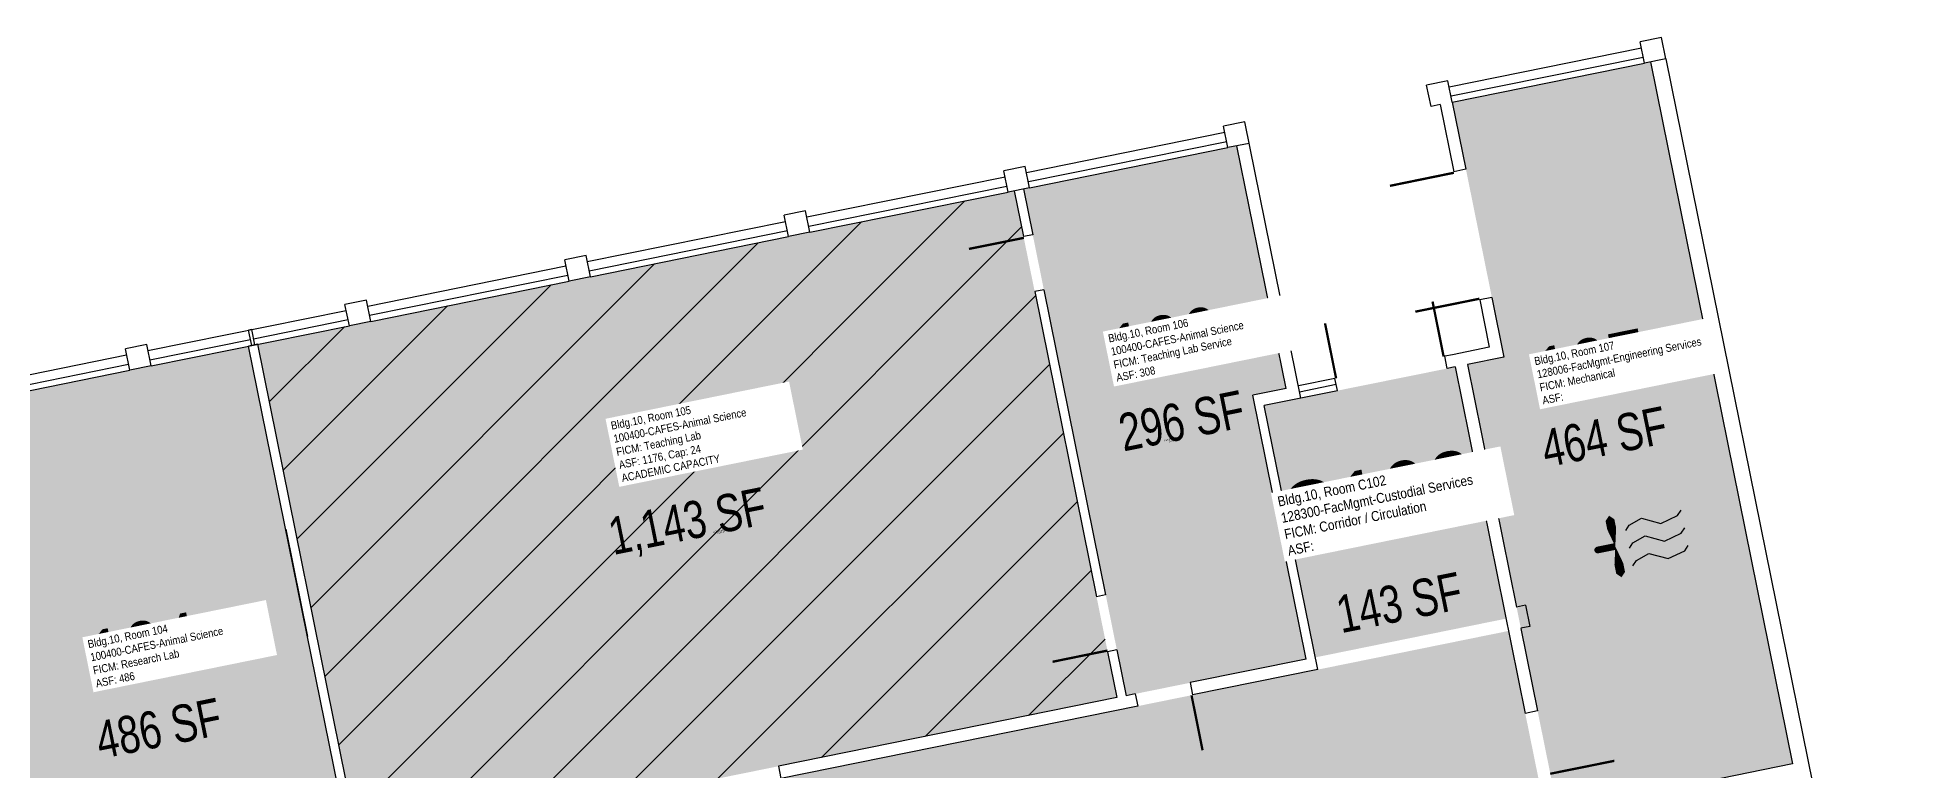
# Model space of a CAD drawing. Header units: inches. Extents: x 69210405 to 69213239, y 27678837 to 27683194.
# Drawn here: x 69211899 to 69213100, y 27682723 to 27683194 of the extents above; entities that cross this region are included whole.
import ezdxf
from ezdxf.enums import TextEntityAlignment as Align

# ---------------------------------------------------------------- set-up
doc = ezdxf.new("R2010")
doc.units = ezdxf.units.IN
doc.header["$LTSCALE"] = 0.25
doc.header["$MEASUREMENT"] = 0
doc.layers.get('0').update_dxf_attribs({"linetype": 'CONTINUOUS'})
for name, color, linetype in [('A-DOOR', 2, 'CONTINUOUS'), ('A-GLAZ', 1, 'CONTINUOUS'), ('A-IDEN-ICON', 4, 'CONTINUOUS'), ('A-IDEN-RNUM', 7, 'CONTINUOUS'), ('A-IDEN-SNUM', 4, 'CONTINUOUS'), ('A-IDEN-VNUM', 4, 'CONTINUOUS'), ('A-WALL', 5, 'CONTINUOUS'), ('AREA-TEXT', 3, 'CONTINUOUS'), ('Rooms-Capacity', 4, 'CONTINUOUS'), ('Rooms-Category-Color', 7, 'CONTINUOUS'), ('Rooms-College-Color', 7, 'CONTINUOUS'), ('Rooms-Department-Color', 7, 'CONTINUOUS'), ('Rooms-Division-Color', 7, 'CONTINUOUS'), ('Rooms-Information', 7, 'CONTINUOUS')]:
    doc.layers.add(name, color=color, linetype=linetype)
doc.styles.add('CP_AREA', font='arial.ttf', dxfattribs={"height": 15})
doc.styles.add('CP_ROOMSNUMBER', font='arial.ttf', dxfattribs={"height": 1})
doc.styles.add('CP_ROOMVNUMBER', font='arial.ttf', dxfattribs={"width": 0.85, "height": 0.075})

# ---------------------------------------------------------------- blocks, each defined once
blk = doc.blocks.new('CPMECH')
at = {"color": 0, "linetype": 'ByBlock'}
for p, q in [((0.015, 0.035), (0.045, 0.045)), ((0.045, 0.045), (0.085, 0.025)), ((0.125, 0.035), (0.135, 0.045)), ((0.005, 0.025), (0.015, 0.035)), ((0.015, -0.005), (0.045, 0.005)), ((0.045, 0.005), (0.085, -0.015)), ((0.085, 0.025), (0.125, 0.035)), ((0.125, -0.005), (0.135, 0.005)), ((0.005, -0.015), (0.015, -0.005)), ((0.015, -0.045), (0.045, -0.035)), ((0.045, -0.035), (0.085, -0.055)), ((0.085, -0.015), (0.125, -0.005)), ((0.125, -0.045), (0.135, -0.035)), ((0.005, -0.055), (0.015, -0.045)), ((0.085, -0.055), (0.125, -0.045))]:
    blk.add_line(p, q, dxfattribs=at)
for points in [[(-0.025, -0.005, 0, 0.02, 0), (-0.025, 0.035, 0.02, 0.02, 0), (-0.025, 0.055, 0.02, 0, 0), (-0.025, 0.065, 0, 0, 0)], [(-0.025, -0.005, 0, 0.02, 0), (-0.025, -0.045, 0.02, 0.02, 0), (-0.025, -0.065, 0.02, 0, 0), (-0.025, -0.075, 0, 0, 0)]]:
    blk.add_lwpolyline(points, format="xyseb", dxfattribs=at)
at = {"color": 0, "linetype": 'ByBlock', "const_width": 0.015}
blk.add_lwpolyline([(-0.025, -0.005), (-0.065, -0.005)], dxfattribs=at)
at = {"color": 0, "linetype": 'ByBlock', "const_width": 0.0075}
blk.add_lwpolyline([(-0.0682, -0.0069, 1), (-0.0618, -0.0031, 1)], format="xyb", close=True, dxfattribs=at)

msp = doc.modelspace()

# ---------------------------------------------------------------- hatches: boundary and pattern name
at = {"layer": 'Rooms-Capacity'}
h = msp.add_hatch(dxfattribs=at)
h.set_pattern_fill('ANSI31', color=256, scale=300, style=0)
h.set_pattern_definition([(45, (0, 0), (-26.516504294, 26.516504294), [])])
h.paths.add_polyline_path([(69212106.6, 27682671.5), (69212592.8, 27682770), (69212526.8, 27683095.4), (69212522.9, 27683094.6), (69212395.5, 27683068.8), (69212381.8, 27683066), (69212254.4, 27683040.2), (69212240.7, 27683037.4), (69212113.3, 27683011.6), (69212099.5, 27683008.8), (69212040.7, 27682996.9)])
at = {"layer": 'Rooms-Category-Color', "true_color": 0xadadad}
for points in [[(69212935.7, 27683178.2), (69212931.8, 27683177.4), (69212808.3, 27683152.4), (69212835.1, 27683020.1), (69212841.5, 27682988.7), (69212818, 27682983.9), (69212876.2, 27682696.8), (69213027, 27682727.4)], [(69212810.1, 27682982.4), (69212805, 27682981.3), (69212734.5, 27682967.1), (69212734.5, 27682967), (69212711, 27682962.2), (69212710.9, 27682962.3), (69212687.4, 27682957.5), (69212720.2, 27682795.8), (69212842.8, 27682820.7)], [(69211038.4, 27682122.3), (69211056, 27682125.9), (69211040.9, 27682200.4), (69211023.3, 27682196.8), (69211016.2, 27682232.1), (69211035.8, 27682236.1), (69211022.6, 27682300.8), (69211136.3, 27682323.8), (69211134.7, 27682331.7), (69211209.2, 27682346.8), (69212111.9, 27682529.7), (69212115.6, 27682511.6), (69212139.1, 27682516.3), (69212135.4, 27682534.5), (69212751, 27682659.2), (69212748.7, 27682671), (69212868.3, 27682695.2), (69212844.4, 27682812.8), (69210740, 27682386.4), (69210755.5, 27682309.9), (69210759.4, 27682310.7), (69210781.7, 27682200.9), (69210788.4, 27682167.6), (69210906, 27682191.4), (69211007.7, 27681689.7), (69211007.7, 27681689.7), (69211282.6, 27680333.3), (69211159.1, 27680308.2), (69211159.9, 27680304.3), (69211105, 27680293.2), (69211118.5, 27680226.5), (69211173.4, 27680237.6), (69211174.2, 27680233.7), (69211268.3, 27680252.8), (69211272.8, 27680230.2), (69211302.2, 27680236.2), (69211553.2, 27678997.7), (69211666.9, 27679020.8)]]:
    msp.add_hatch(color=253, dxfattribs=at).paths.add_polyline_path(points)
at = {"layer": 'Rooms-Category-Color', "true_color": 0xe3f498}
for points in [[(69212680, 27682964.2), (69212701.5, 27682968.5), (69212669.9, 27683124.4), (69212664.1, 27683123.2), (69212536.6, 27683097.4), (69212532.7, 27683096.6), (69212598.7, 27682771.2), (69212714.3, 27682794.6)], [(69212106.6, 27682671.5), (69212592.8, 27682770), (69212526.8, 27683095.4), (69212522.9, 27683094.6), (69212395.5, 27683068.8), (69212381.8, 27683066), (69212254.4, 27683040.2), (69212240.7, 27683037.4), (69212113.3, 27683011.6), (69212099.5, 27683008.8), (69212040.7, 27682996.9)], [(69211828, 27682953.8), (69212034.8, 27682995.7), (69212100.8, 27682670.3), (69211893.9, 27682628.4)]]:
    msp.add_hatch(color=61, dxfattribs=at).paths.add_polyline_path(points)
at = {"layer": 'Rooms-College-Color', "true_color": 0xadadad}
for points in [[(69212935.7, 27683178.2), (69212931.8, 27683177.4), (69212808.3, 27683152.4), (69212835.1, 27683020.1), (69212841.5, 27682988.7), (69212818, 27682983.9), (69212876.2, 27682696.8), (69213027, 27682727.4)], [(69212810.1, 27682982.4), (69212805, 27682981.3), (69212734.5, 27682967.1), (69212734.5, 27682967), (69212711, 27682962.2), (69212710.9, 27682962.3), (69212687.4, 27682957.5), (69212720.2, 27682795.8), (69212842.8, 27682820.7)], [(69211038.4, 27682122.3), (69211056, 27682125.9), (69211040.9, 27682200.4), (69211023.3, 27682196.8), (69211016.2, 27682232.1), (69211035.8, 27682236.1), (69211022.6, 27682300.8), (69211136.3, 27682323.8), (69211134.7, 27682331.7), (69211209.2, 27682346.8), (69212111.9, 27682529.7), (69212115.6, 27682511.6), (69212139.1, 27682516.3), (69212135.4, 27682534.5), (69212751, 27682659.2), (69212748.7, 27682671), (69212868.3, 27682695.2), (69212844.4, 27682812.8), (69210740, 27682386.4), (69210755.5, 27682309.9), (69210759.4, 27682310.7), (69210781.7, 27682200.9), (69210788.4, 27682167.6), (69210906, 27682191.4), (69211007.7, 27681689.7), (69211007.7, 27681689.7), (69211282.6, 27680333.3), (69211159.1, 27680308.2), (69211159.9, 27680304.3), (69211105, 27680293.2), (69211118.5, 27680226.5), (69211173.4, 27680237.6), (69211174.2, 27680233.7), (69211268.3, 27680252.8), (69211272.8, 27680230.2), (69211302.2, 27680236.2), (69211553.2, 27678997.7), (69211666.9, 27679020.8)]]:
    msp.add_hatch(color=253, dxfattribs=at).paths.add_polyline_path(points)
at = {"layer": 'Rooms-College-Color', "true_color": 0xe3c5e1}
for points in [[(69212680, 27682964.2), (69212701.5, 27682968.5), (69212669.9, 27683124.4), (69212664.1, 27683123.2), (69212536.6, 27683097.4), (69212532.7, 27683096.6), (69212598.7, 27682771.2), (69212714.3, 27682794.6)], [(69212106.6, 27682671.5), (69212592.8, 27682770), (69212526.8, 27683095.4), (69212522.9, 27683094.6), (69212395.5, 27683068.8), (69212381.8, 27683066), (69212254.4, 27683040.2), (69212240.7, 27683037.4), (69212113.3, 27683011.6), (69212099.5, 27683008.8), (69212040.7, 27682996.9)], [(69211828, 27682953.8), (69212034.8, 27682995.7), (69212100.8, 27682670.3), (69211893.9, 27682628.4)]]:
    msp.add_hatch(color=254, dxfattribs=at).paths.add_polyline_path(points)
at = {"layer": 'Rooms-Department-Color', "true_color": 0xacacac}
for points in [[(69212935.7, 27683178.2), (69212931.8, 27683177.4), (69212808.3, 27683152.4), (69212835.1, 27683020.1), (69212841.5, 27682988.7), (69212818, 27682983.9), (69212876.2, 27682696.8), (69213027, 27682727.4)], [(69212810.1, 27682982.4), (69212805, 27682981.3), (69212734.5, 27682967.1), (69212734.5, 27682967), (69212711, 27682962.2), (69212710.9, 27682962.3), (69212687.4, 27682957.5), (69212720.2, 27682795.8), (69212842.8, 27682820.7)], [(69211038.4, 27682122.3), (69211056, 27682125.9), (69211040.9, 27682200.4), (69211023.3, 27682196.8), (69211016.2, 27682232.1), (69211035.8, 27682236.1), (69211022.6, 27682300.8), (69211136.3, 27682323.8), (69211134.7, 27682331.7), (69211209.2, 27682346.8), (69212111.9, 27682529.7), (69212115.6, 27682511.6), (69212139.1, 27682516.3), (69212135.4, 27682534.5), (69212751, 27682659.2), (69212748.7, 27682671), (69212868.3, 27682695.2), (69212844.4, 27682812.8), (69210740, 27682386.4), (69210755.5, 27682309.9), (69210759.4, 27682310.7), (69210781.7, 27682200.9), (69210788.4, 27682167.6), (69210906, 27682191.4), (69211007.7, 27681689.7), (69211007.7, 27681689.7), (69211282.6, 27680333.3), (69211159.1, 27680308.2), (69211159.9, 27680304.3), (69211105, 27680293.2), (69211118.5, 27680226.5), (69211173.4, 27680237.6), (69211174.2, 27680233.7), (69211268.3, 27680252.8), (69211272.8, 27680230.2), (69211302.2, 27680236.2), (69211553.2, 27678997.7), (69211666.9, 27679020.8)]]:
    msp.add_hatch(color=253, dxfattribs=at).paths.add_polyline_path(points)
at = {"layer": 'Rooms-Department-Color', "true_color": 0xe3c5e1}
for points in [[(69212680, 27682964.2), (69212701.5, 27682968.5), (69212669.9, 27683124.4), (69212664.1, 27683123.2), (69212536.6, 27683097.4), (69212532.7, 27683096.6), (69212598.7, 27682771.2), (69212714.3, 27682794.6)], [(69212106.6, 27682671.5), (69212592.8, 27682770), (69212526.8, 27683095.4), (69212522.9, 27683094.6), (69212395.5, 27683068.8), (69212381.8, 27683066), (69212254.4, 27683040.2), (69212240.7, 27683037.4), (69212113.3, 27683011.6), (69212099.5, 27683008.8), (69212040.7, 27682996.9)], [(69211828, 27682953.8), (69212034.8, 27682995.7), (69212100.8, 27682670.3), (69211893.9, 27682628.4)]]:
    msp.add_hatch(color=254, dxfattribs=at).paths.add_polyline_path(points)
at = {"layer": 'Rooms-Division-Color', "true_color": 0xadadad}
for points in [[(69212935.7, 27683178.2), (69212931.8, 27683177.4), (69212808.3, 27683152.4), (69212835.1, 27683020.1), (69212841.5, 27682988.7), (69212818, 27682983.9), (69212876.2, 27682696.8), (69213027, 27682727.4)], [(69212810.1, 27682982.4), (69212805, 27682981.3), (69212734.5, 27682967.1), (69212734.5, 27682967), (69212711, 27682962.2), (69212710.9, 27682962.3), (69212687.4, 27682957.5), (69212720.2, 27682795.8), (69212842.8, 27682820.7)], [(69211038.4, 27682122.3), (69211056, 27682125.9), (69211040.9, 27682200.4), (69211023.3, 27682196.8), (69211016.2, 27682232.1), (69211035.8, 27682236.1), (69211022.6, 27682300.8), (69211136.3, 27682323.8), (69211134.7, 27682331.7), (69211209.2, 27682346.8), (69212111.9, 27682529.7), (69212115.6, 27682511.6), (69212139.1, 27682516.3), (69212135.4, 27682534.5), (69212751, 27682659.2), (69212748.7, 27682671), (69212868.3, 27682695.2), (69212844.4, 27682812.8), (69210740, 27682386.4), (69210755.5, 27682309.9), (69210759.4, 27682310.7), (69210781.7, 27682200.9), (69210788.4, 27682167.6), (69210906, 27682191.4), (69211007.7, 27681689.7), (69211007.7, 27681689.7), (69211282.6, 27680333.3), (69211159.1, 27680308.2), (69211159.9, 27680304.3), (69211105, 27680293.2), (69211118.5, 27680226.5), (69211173.4, 27680237.6), (69211174.2, 27680233.7), (69211268.3, 27680252.8), (69211272.8, 27680230.2), (69211302.2, 27680236.2), (69211553.2, 27678997.7), (69211666.9, 27679020.8)]]:
    msp.add_hatch(color=253, dxfattribs=at).paths.add_polyline_path(points)
at = {"layer": 'Rooms-Division-Color', "true_color": 0xe3c5e1}
for points in [[(69212680, 27682964.2), (69212701.5, 27682968.5), (69212669.9, 27683124.4), (69212664.1, 27683123.2), (69212536.6, 27683097.4), (69212532.7, 27683096.6), (69212598.7, 27682771.2), (69212714.3, 27682794.6)], [(69212106.6, 27682671.5), (69212592.8, 27682770), (69212526.8, 27683095.4), (69212522.9, 27683094.6), (69212395.5, 27683068.8), (69212381.8, 27683066), (69212254.4, 27683040.2), (69212240.7, 27683037.4), (69212113.3, 27683011.6), (69212099.5, 27683008.8), (69212040.7, 27682996.9)], [(69211828, 27682953.8), (69212034.8, 27682995.7), (69212100.8, 27682670.3), (69211893.9, 27682628.4)]]:
    msp.add_hatch(color=254, dxfattribs=at).paths.add_polyline_path(points)

# ---------------------------------------------------------------- linework, layer by layer
at = {"layer": 'A-DOOR'}
for points in [[(69212809.3, 27683107, 1.5, 1.5, 0), (69212768.2, 27683098.6, 0, 0, 0), (69212768, 27683099.4, 0, 0, 0.414214), (69212817.5, 27683066.6, 0, 0, 0.414214)], [(69212533, 27683065.2, 1.5, 1.5, 0), (69212497.7, 27683058.1, 0, 0, 0), (69212497.5, 27683058.8, 0, 0, 0.414214), (69212540, 27683030.7, 0, 0, 0.414214)], [(69212825.7, 27683026.1, 1.5, 1.5, 0), (69212784.5, 27683017.8, 0, 0, 0), (69212784.7, 27683017.1, 0, 0, -0.414214), (69212817.5, 27683066.6, 0, 0, -0.414214)], [(69212802.7, 27682989, 1.5, 1.5, 0), (69212795.6, 27683024.3, 0, 0, 0), (69212796.3, 27683024.5, 0, 0, 0.414214), (69212768.2, 27682982, 0, 0, 0.414214)], [(69212733.6, 27682975, 1.5, 1.5, 0), (69212726.5, 27683010.3, 0, 0, 0), (69212725.7, 27683010.2, 0, 0, -0.414214), (69212768.2, 27682982, 0, 0, -0.414214)], [(69212586.7, 27682800.2, 1.5, 1.5, 0), (69212551.4, 27682793, 0, 0, 0), (69212551.5, 27682792.3, 0, 0, -0.414214), (69212579.7, 27682834.7, 0, 0, -0.414214)], [(69212640.7, 27682771.5, 1.5, 1.5, 0), (69212647.8, 27682736.2, 0, 0, 0), (69212648.6, 27682736.4, 0, 0, -0.414214), (69212606.1, 27682764.5, 0, 0, -0.414214)], [(69212871.2, 27682721.1, 1.5, 1.5, 0), (69212912.4, 27682729.4, 0, 0, 0), (69212912.5, 27682728.7, 0, 0, 0.414214), (69212863, 27682761.5, 0, 0, 0.414214)]]:
    msp.add_lwpolyline(points, format="xyseb", dxfattribs=at)
at = {"layer": 'A-GLAZ'}
for p, q in [((69212806.3, 27683162.2), (69212929.8, 27683187.2)), ((69212807.5, 27683156.3), (69212931, 27683181.3)), ((69212808.3, 27683152.4), (69212931.8, 27683177.4)), ((69212534.7, 27683107.2), (69212662.1, 27683133)), ((69212535.9, 27683101.3), (69212663.3, 27683127.1)), ((69212536.6, 27683097.4), (69212664.1, 27683123.2)), ((69212393.5, 27683078.6), (69212520.9, 27683104.4)), ((69212394.7, 27683072.7), (69212522.1, 27683098.5)), ((69212395.5, 27683068.8), (69212522.9, 27683094.6)), ((69212252.4, 27683050), (69212379.8, 27683075.8)), ((69212253.6, 27683044.1), (69212381, 27683069.9)), ((69212254.4, 27683040.2), (69212381.8, 27683066)), ((69212111.3, 27683021.4), (69212238.7, 27683047.2)), ((69212112.5, 27683015.5), (69212239.9, 27683041.3)), ((69212113.3, 27683011.6), (69212240.7, 27683037.4)), ((69211970.1, 27682992.8), (69212097.5, 27683018.6)), ((69211972.1, 27682983), (69212099.5, 27683008.8)), ((69212038, 27683000.4), (69212098.7, 27683012.7)), ((69211971.3, 27682986.9), (69212036, 27683000)), ((69211829, 27682964.2), (69211956.4, 27682990)), ((69211830.2, 27682958.3), (69211957.6, 27682984.1)), ((69211831, 27682954.4), (69211958.4, 27682980.2)), ((69212732.9, 27682974.9), (69212709.4, 27682970.1)), ((69212733.7, 27682971), (69212710.1, 27682966.2)), ((69212734.5, 27682967), (69212711, 27682962.2))]:
    msp.add_line(p, q, dxfattribs=at)
at = {"layer": 'A-WALL'}
for p, q in [((69212942.7, 27683193.9), (69212929, 27683191.1)), ((69212931.8, 27683177.4), (69212929, 27683191.1)), ((69212945.5, 27683180.2), (69212942.7, 27683193.9)), ((69212945.5, 27683180.2), (69212931.8, 27683177.4)), ((69212935.7, 27683178.2), (69213027, 27682727.4)), ((69212945.5, 27683180.2), (69213099.6, 27682419.7)), ((69212805.5, 27683166.1), (69212791.8, 27683163.3)), ((69212794.6, 27683149.6), (69212791.8, 27683163.3)), ((69212808.3, 27683152.4), (69212805.5, 27683166.1)), ((69212800.4, 27683150.8), (69212794.6, 27683149.6)), ((69212800.4, 27683150.8), (69212809.2, 27683107.7)), ((69212808.3, 27683152.4), (69212817, 27683109.3)), ((69212675, 27683139.7), (69212661.3, 27683136.9)), ((69212664.1, 27683123.2), (69212661.3, 27683136.9)), ((69212710.9, 27682962.3), (69212675, 27683139.7)), ((69212677.8, 27683125.9), (69212664.1, 27683123.2)), ((69212701.5, 27682968.5), (69212669.9, 27683124.4)), ((69212533.9, 27683111.1), (69212520.1, 27683108.3)), ((69212522.9, 27683094.6), (69212520.1, 27683108.3)), ((69212536.6, 27683097.4), (69212533.9, 27683111.1)), ((69212817, 27683109.3), (69212809.2, 27683107.7)), ((69212817, 27683109.3), (69212809.2, 27683107.7)), ((69212536.6, 27683097.4), (69212522.9, 27683094.6)), ((69212526.8, 27683095.4), (69212532.8, 27683066)), ((69212532.7, 27683096.6), (69212538.7, 27683067.2)), ((69212392.7, 27683082.5), (69212379, 27683079.7)), ((69212381.8, 27683066), (69212379, 27683079.7)), ((69212395.5, 27683068.8), (69212392.7, 27683082.5)), ((69212395.5, 27683068.8), (69212381.8, 27683066)), ((69212538.7, 27683067.2), (69212532.8, 27683066)), ((69212251.6, 27683053.9), (69212237.9, 27683051.1)), ((69212240.7, 27683037.4), (69212237.9, 27683051.1)), ((69212254.4, 27683040.2), (69212251.6, 27683053.9)), ((69212254.4, 27683040.2), (69212240.7, 27683037.4)), ((69212545.8, 27683031.9), (69212540, 27683030.7)), ((69212540, 27683030.7), (69212579.7, 27682834.7)), ((69212545.8, 27683031.9), (69212585.5, 27682835.9)), ((69212110.5, 27683025.3), (69212096.7, 27683022.5)), ((69212099.5, 27683008.8), (69212096.7, 27683022.5)), ((69212113.3, 27683011.6), (69212110.5, 27683025.3)), ((69212833.7, 27683027), (69212825.9, 27683025.4)), ((69212825.9, 27683025.4), (69212832, 27682995)), ((69212833.7, 27683027), (69212841.5, 27682988.7)), ((69212036.8, 27683006.3), (69212034.8, 27683005.9)), ((69212036.8, 27682996.1), (69212034.8, 27683005.9)), ((69212038.8, 27682996.5), (69212036.8, 27683006.3)), ((69212113.3, 27683011.6), (69212099.5, 27683008.8)), ((69211969.3, 27682996.7), (69211955.6, 27682993.9)), ((69211958.4, 27682980.2), (69211955.6, 27682993.9)), ((69211972.1, 27682983), (69211969.3, 27682996.7)), ((69212040.7, 27682996.9), (69212034.8, 27682995.7)), ((69212034.8, 27682995.7), (69212040.7, 27682996.9)), ((69212100.8, 27682670.3), (69212034.8, 27682995.7)), ((69212106.6, 27682671.5), (69212040.7, 27682996.9)), ((69212832, 27682995), (69212808.5, 27682990.2)), ((69211972.1, 27682983), (69211958.4, 27682980.2)), ((69212808.5, 27682990.2), (69212803.4, 27682989.2)), ((69212805, 27682981.3), (69212803.4, 27682989.2)), ((69212810.1, 27682982.4), (69212805, 27682981.3)), ((69212810.1, 27682982.4), (69212855.2, 27682759.9)), ((69212841.5, 27682988.7), (69212818, 27682983.9)), ((69212818, 27682983.9), (69212849.5, 27682828.1)), ((69212701.5, 27682968.5), (69212680, 27682964.2)), ((69212734.5, 27682967.1), (69212732.9, 27682974.9)), ((69212734.5, 27682967.1), (69212732.9, 27682974.9)), ((69212714.3, 27682794.6), (69212680, 27682964.2)), ((69212710.9, 27682962.3), (69212687.4, 27682957.5)), ((69212721.8, 27682788), (69212687.4, 27682957.5)), ((69212058.7, 27682878.1), (69212072.6, 27682809.2)), ((69212585.5, 27682835.9), (69212579.7, 27682834.7)), ((69212855.4, 27682829.3), (69212849.5, 27682828.1)), ((69212855.4, 27682829.3), (69212858.2, 27682815.6)), ((69212858.2, 27682815.7), (69212852.3, 27682814.5)), ((69212852.3, 27682814.4), (69212863, 27682761.5)), ((69212592.7, 27682800.6), (69212586.8, 27682799.4)), ((69212586.8, 27682799.4), (69212592.8, 27682770)), ((69212592.7, 27682800.6), (69212598.7, 27682771.2)), ((69212714.3, 27682794.6), (69212639.8, 27682779.6)), ((69212721.8, 27682788), (69212641.4, 27682771.7)), ((69212639.8, 27682779.6), (69212641.4, 27682771.7)), ((69212592.8, 27682770), (69212375.2, 27682725.9)), ((69212606.1, 27682764.5), (69212376.8, 27682718.1)), ((69212604.5, 27682772.4), (69212598.7, 27682771.2)), ((69212604.5, 27682772.4), (69212606.1, 27682764.5)), ((69212863, 27682761.5), (69212855.2, 27682759.9)), ((69213027, 27682727.4), (69212838.9, 27682689.2)), ((69212375.2, 27682725.9), (69212376.8, 27682718.1))]:
    msp.add_line(p, q, dxfattribs=at)

# ---------------------------------------------------------------- block references
at = {"layer": 'A-IDEN-ICON', "xscale": 288, "yscale": 288, "zscale": 288, "rotation": 11.45510381953285}
msp.add_blockref('CPMECH', (69212919.8, 27682869.9), dxfattribs=at)

# ---------------------------------------------------------------- texts
at = {"layer": 'A-IDEN-RNUM', "style": 'CP_ROOMSNUMBER', "width": 0.85}
for s, height, p in [('0107-00', 1, (69212915.8, 27682993.1)), ('0106-00', 1, (69212628.7, 27682934.9)), ('C102-00', 0.96, (69212761.1, 27682894.2)), ('0105-00', 1, (69212338.6, 27682876.1)), ('0104-00', 1, (69211989.7, 27682805.4))]:
    msp.add_text(s, height=height, rotation=11.46, dxfattribs=at).set_placement(p, align=Align.MIDDLE_CENTER)
at = {"layer": 'A-IDEN-SNUM', "style": 'CP_ROOMSNUMBER', "width": 0.85}
for s, height, p in [('0100010700', 1, (69212914, 27682994)), ('0100010600', 1, (69212626.9, 27682935.8)), ('0100C10200', 0.96, (69212759.3, 27682895.2)), ('0100010500', 1, (69212336.8, 27682877)), ('0100010400', 1, (69211987.9, 27682806.3))]:
    msp.add_text(s, height=height, rotation=11.46, dxfattribs=at).set_placement(p, align=Align.MIDDLE_CENTER)
at = {"layer": 'A-IDEN-VNUM', "style": 'CP_ROOMVNUMBER', "width": 0.85}
for s, p in [('106', (69212624.3, 27682997.4)), ('107', (69212898.1, 27682982.8)), ('105', (69212306.4, 27682933)), ('104', (69211968.5, 27682801.1))]:
    msp.add_text(s, height=36, rotation=11.4551, dxfattribs=at).set_placement(p, align=Align.MIDDLE_CENTER)
msp.add_text('C102', height=45, rotation=11.4551, dxfattribs=at).set_placement((69212703.2, 27682861))
at = {"layer": 'AREA-TEXT', "style": 'CP_AREA', "width": 0.75}
for s, p in [('296 SF', (69212634.3, 27682947.8)), ('464 SF', (69212905.9, 27682937.5)), ('1,143 SF', (69212316.7, 27682883.4)), ('143 SF', (69212774.2, 27682831.1)), ('486 SF', (69211976.9, 27682750.3))]:
    msp.add_text(s, height=24, rotation=11.4551, dxfattribs=at).set_placement(p, align=Align.MIDDLE_CENTER)

# ---------------------------------------------------------------- next in the draw order: texts
at = {"layer": 'Rooms-Information', "attachment_point": 7, "rotation": 11.4551, "style": 'CP_ROOMVNUMBER', "bg_fill": 3, "box_fill_scale": 1.5, "bg_fill_color": 256, "bg_fill_true_color": 13158600, "bg_fill_transparency": 0}
for s, insert, char_height, width in [('Bldg.10, Room 106^M^J100400-CAFES-Animal Science^M^JFICM: Teaching Lab Service^M^JASF: 308', (69212592.9, 27682972.7), 5.143, 115.2), ('Bldg.10, Room 107^M^J128006-FacMgmt-Engineering Services^M^JFICM: Mechanical^M^JASF: ', (69212866.7, 27682958.1), 5.143, 115.2), ('Bldg.10, Room 105^M^J100400-CAFES-Animal Science^M^JFICM: Teaching Lab^M^JASF: 1176, Cap: 24^M^JACADEMIC CAPACITY', (69212275, 27682908.3), 5.1429, 115.2), ('Bldg.10, Room C102^M^J128300-FacMgmt-Custodial Services^M^JFICM: Corridor / Circulation^M^JASF: ', (69212703.2, 27682861), 6.429, 144), ('Bldg.10, Room 104^M^J100400-CAFES-Animal Science^M^JFICM: Research Lab^M^JASF: 486', (69211937.1, 27682776.4), 5.143, 115.2)]:
    msp.add_mtext(s, dxfattribs=dict(at, insert=insert, char_height=char_height, width=width))

doc.saveas('drawing.dxf')
